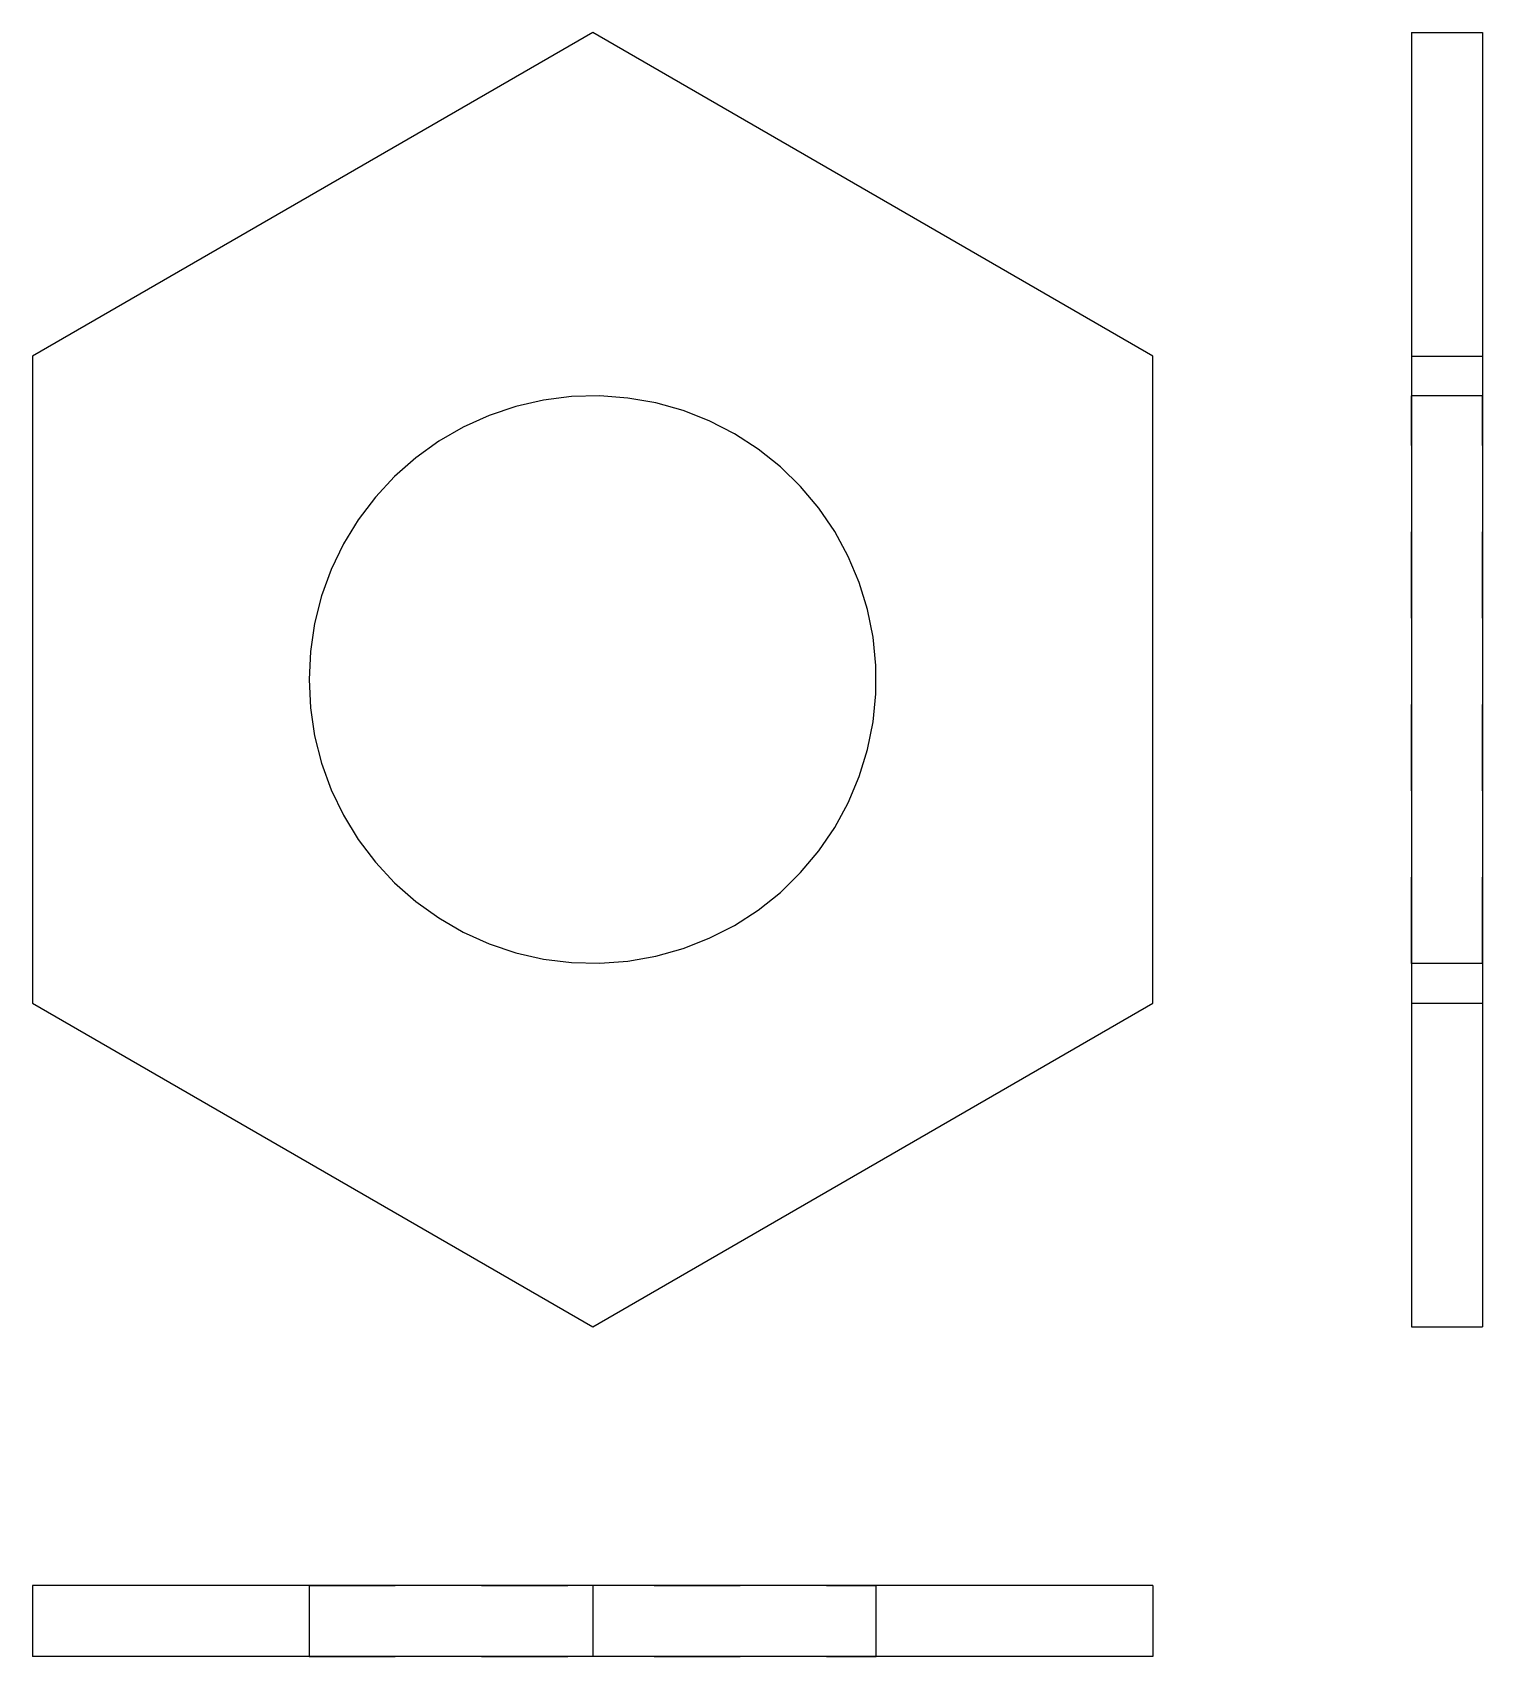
# Model space of a CAD drawing. Extents: x 0 to 1.68, y 0 to 1.88.
import ezdxf

# ---------------------------------------------------------------- set-up
doc = ezdxf.new("R2010")
doc.units = 0
doc.linetypes.add('HIDDEN', pattern=[0.075, 0.050025, -0.024975])
for name, color, linetype in [('FRONT', 7, 'CONTINUOUS'), ('LEFT', 7, 'CONTINUOUS'), ('LEFT_HID', 7, 'HIDDEN'), ('TOP', 7, 'CONTINUOUS'), ('TOP_HID', 7, 'HIDDEN')]:
    doc.layers.add(name, color=color, linetype=linetype)

msp = doc.modelspace()

# ---------------------------------------------------------------- linework, layer by layer
at = {"layer": 'FRONT'}
for p, q in [((0.649519, 1.882219), (0, 1.507219)), ((1.299038, 1.507219), (0.649519, 1.882219)), ((0, 1.507219), (0, 0.757218)), ((1.299038, 0.757218), (1.299038, 1.507219)), ((0.592411, 1.456093), (0.560448, 1.448797)), ((0.624943, 1.460169), (0.592411, 1.456093)), ((0.657718, 1.460987), (0.624943, 1.460169)), ((0.690412, 1.458537), (0.657718, 1.460987)), ((0.7227, 1.452843), (0.690412, 1.458537)), ((0.75426, 1.443964), (0.7227, 1.452843)), ((0.529369, 1.438355), (0.499485, 1.424871)), ((0.560448, 1.448797), (0.529369, 1.438355)), ((0.784779, 1.431986), (0.75426, 1.443964)), ((0.813954, 1.417029), (0.784779, 1.431986)), ((0.499485, 1.424871), (0.471092, 1.408478)), ((0.841495, 1.399241), (0.813954, 1.417029)), ((0.471092, 1.408478), (0.444472, 1.38934)), ((0.867128, 1.378799), (0.841495, 1.399241)), ((0.444472, 1.38934), (0.41989, 1.367646)), ((0.890598, 1.355907), (0.867128, 1.378799)), ((0.41989, 1.367646), (0.39759, 1.343612)), ((0.911672, 1.330792), (0.890598, 1.355907)), ((0.39759, 1.343612), (0.377794, 1.317478)), ((0.930141, 1.303703), (0.911672, 1.330792)), ((0.377794, 1.317478), (0.360698, 1.289502)), ((0.945821, 1.27491), (0.930141, 1.303703)), ((0.360698, 1.289502), (0.346473, 1.259963)), ((0.958556, 1.244699), (0.945821, 1.27491)), ((0.346473, 1.259963), (0.335259, 1.229155)), ((0.96822, 1.21337), (0.958556, 1.244699)), ((0.335259, 1.229155), (0.327169, 1.197383)), ((0.974716, 1.181234), (0.96822, 1.21337)), ((0.327169, 1.197383), (0.322283, 1.164963)), ((0.977981, 1.148611), (0.974716, 1.181234)), ((0.322283, 1.164963), (0.320649, 1.132218)), ((0.977981, 1.115826), (0.977981, 1.148611)), ((0.320649, 1.132218), (0.322283, 1.099474)), ((0.974716, 1.083203), (0.977981, 1.115826)), ((0.322283, 1.099474), (0.327169, 1.067054)), ((0.96822, 1.051067), (0.974716, 1.083203)), ((0.327169, 1.067054), (0.335259, 1.035282)), ((0.335259, 1.035282), (0.346473, 1.004474)), ((0.958556, 1.019738), (0.96822, 1.051067)), ((0.945821, 0.989527), (0.958556, 1.019738)), ((0.346473, 1.004474), (0.360698, 0.974935)), ((0.930141, 0.960734), (0.945821, 0.989527)), ((0.360698, 0.974935), (0.377794, 0.946959)), ((0.911672, 0.933645), (0.930141, 0.960734)), ((0.377794, 0.946959), (0.39759, 0.920825)), ((0.890598, 0.90853), (0.911672, 0.933645)), ((0.39759, 0.920825), (0.41989, 0.896791)), ((0.867128, 0.885638), (0.890598, 0.90853)), ((0.41989, 0.896791), (0.444472, 0.875097)), ((0.841495, 0.865196), (0.867128, 0.885638)), ((0.444472, 0.875097), (0.471092, 0.855959)), ((0.471092, 0.855959), (0.499485, 0.839566)), ((0.784779, 0.832451), (0.813954, 0.847408)), ((0.813954, 0.847408), (0.841495, 0.865196)), ((0.499485, 0.839566), (0.529369, 0.826082)), ((0.75426, 0.820473), (0.784779, 0.832451)), ((0.529369, 0.826082), (0.560448, 0.81564)), ((0.560448, 0.81564), (0.592411, 0.808344)), ((0.690412, 0.8059), (0.7227, 0.811594)), ((0.7227, 0.811594), (0.75426, 0.820473)), ((0.592411, 0.808344), (0.624943, 0.804268)), ((0.624943, 0.804268), (0.657718, 0.80345)), ((0.657718, 0.80345), (0.690412, 0.8059)), ((0, 0.757218), (0.649519, 0.382218)), ((0.649519, 0.382218), (1.299038, 0.757218))]:
    msp.add_line(p, q, dxfattribs=at)
at = {"layer": 'LEFT'}
for p, q in [((1.599038, 1.882219), (1.681256, 1.882219)), ((1.599038, 1.882219), (1.599038, 1.507219)), ((1.681256, 1.882219), (1.681256, 1.507219)), ((1.599038, 1.507219), (1.681256, 1.507219)), ((1.599038, 1.507219), (1.599038, 0.757218)), ((1.681256, 1.507219), (1.681256, 0.757218)), ((1.599038, 0.757218), (1.681256, 0.757218)), ((1.599038, 0.757218), (1.599038, 0.382218)), ((1.681256, 0.757218), (1.681256, 0.382218)), ((1.599038, 0.382218), (1.681256, 0.382218))]:
    msp.add_line(p, q, dxfattribs=at)
at = {"layer": 'LEFT_HID', "linetype": 'HIDDEN'}
for p, q in [((1.599038, 0.803348), (1.599038, 1.461089)), ((1.599038, 1.461089), (1.599038, 1.132218)), ((1.681256, 1.461089), (1.599038, 1.461089)), ((1.681256, 0.803348), (1.681256, 1.461089)), ((1.681256, 1.461089), (1.681256, 1.132218)), ((1.599038, 1.132218), (1.599038, 0.803348)), ((1.681256, 1.132218), (1.681256, 0.803348)), ((1.681256, 0.803348), (1.599038, 0.803348))]:
    msp.add_line(p, q, dxfattribs=at)
at = {"layer": 'TOP'}
for p, q in [((0, 0.082218), (0, 0)), ((0.649519, 0.082218), (0, 0.082218)), ((0.649519, 0.082218), (0.649519, 0)), ((1.299038, 0.082218), (0.649519, 0.082218)), ((1.299038, 0.082218), (1.299038, 0)), ((0.649519, 0), (0, 0)), ((1.299038, 0), (0.649519, 0))]:
    msp.add_line(p, q, dxfattribs=at)
at = {"layer": 'TOP_HID', "linetype": 'HIDDEN'}
for p, q in [((0.320649, 0.082218), (0.978389, 0.082218)), ((0.978389, 0.082218), (0.320649, 0.082218)), ((0.320649, 0.082218), (0.320649, 0)), ((0.978389, 0), (0.978389, 0.082218)), ((0.320649, 0), (0.978389, 0)), ((0.978389, 0), (0.320649, 0))]:
    msp.add_line(p, q, dxfattribs=at)

doc.saveas('drawing.dxf')
